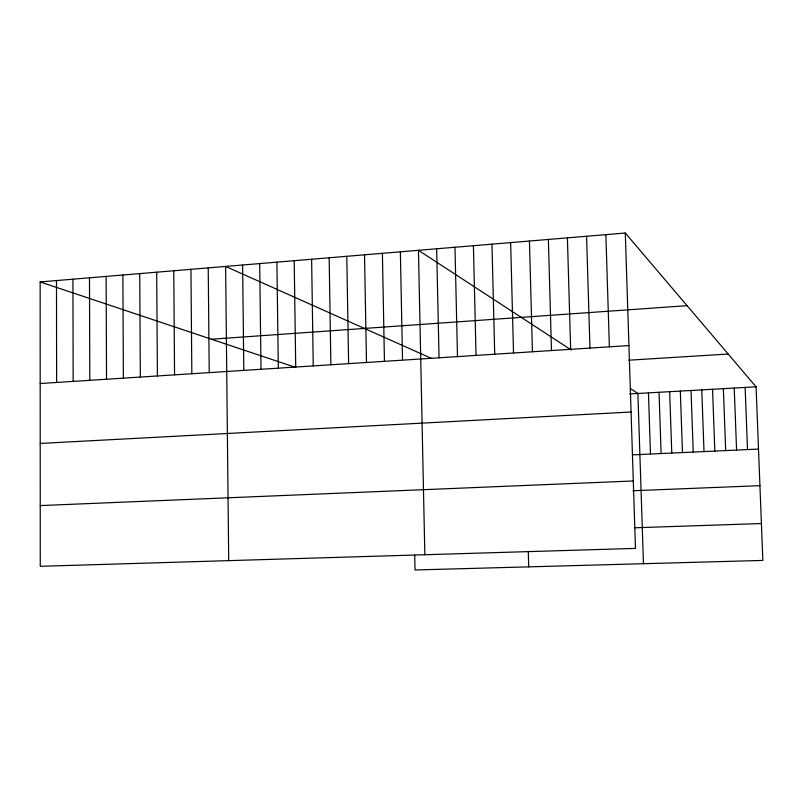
<?xml version="1.0" encoding="UTF-8"?>
<svg xmlns="http://www.w3.org/2000/svg" width="803" height="803" viewBox="0 0 803 803"><rect width="100%" height="100%" fill="white"/><g stroke="black" fill="none" stroke-linecap="round" stroke-linejoin="round"><path stroke-width="1.2" d="M625.296 233.021L635.474 548.399L40.26 566.306L40.15 281.933L625.296 233.021L756.075 386.825L762.85 560.424L415.01 569.979L414.709 555.054M211.43 339.227L687.077 305.672M40.19 383.523L628.93 345.561M628.679 360.206L728.191 354.033M629.723 393.932L756.075 386.825M40.21 443.447L631.078 412.009M632.854 454.849L758.504 449.078M40.24 505.589L633.296 480.977M632.834 490.743L759.929 485.674M635.213 527.772L761.405 523.536M40.15 281.933L295.524 367.352M431.643 358.479L225.623 266.435L228.704 560.635M571.274 350.008L418.453 250.315L424.837 554.743M630.335 388.542L637.893 393.47L643.454 563.706M745.134 387.437L747.523 449.58M734.233 388.05L736.582 450.081M723.373 388.662L725.681 450.583M712.552 389.274L714.821 451.085M701.772 389.877L704 451.577M691.032 390.479L693.22 452.079M680.332 391.081L682.48 452.571M669.662 391.683L671.77 453.063M659.032 392.286L661.11 453.554M648.453 392.878L650.48 454.036M605.874 234.647L609.377 346.826M586.581 236.263L589.954 348.08M567.41 237.859L570.652 349.315M548.369 239.455L551.48 350.56M529.448 241.041L532.439 351.784M528.284 551.32L528.695 566.858M510.648 242.606L513.519 352.999M491.968 244.172L494.718 354.213M473.419 245.718L476.038 355.418M454.98 247.264L457.489 356.612M436.661 248.789L439.05 357.807M400.366 251.831L402.534 360.156M382.399 253.326L384.446 361.33M364.532 254.822L366.479 362.484M346.786 256.308L348.622 363.639M329.15 257.783L330.876 364.783M311.624 259.249L313.24 365.917M294.209 260.704L295.725 367.041M276.905 262.149L278.31 368.165M259.7 263.585L261.005 369.28M242.606 265.01L243.811 370.394M208.228 267.891L209.222 372.622M190.943 269.336L191.837 373.746M173.769 270.772L174.562 374.86M156.695 272.197L157.398 375.965M139.732 273.612L140.334 377.069M122.879 275.017L123.381 378.163M106.126 276.423L106.538 379.247M89.484 277.818L89.795 380.321M72.932 279.193L73.153 381.395M56.491 280.568L56.622 382.459"/></g></svg>
